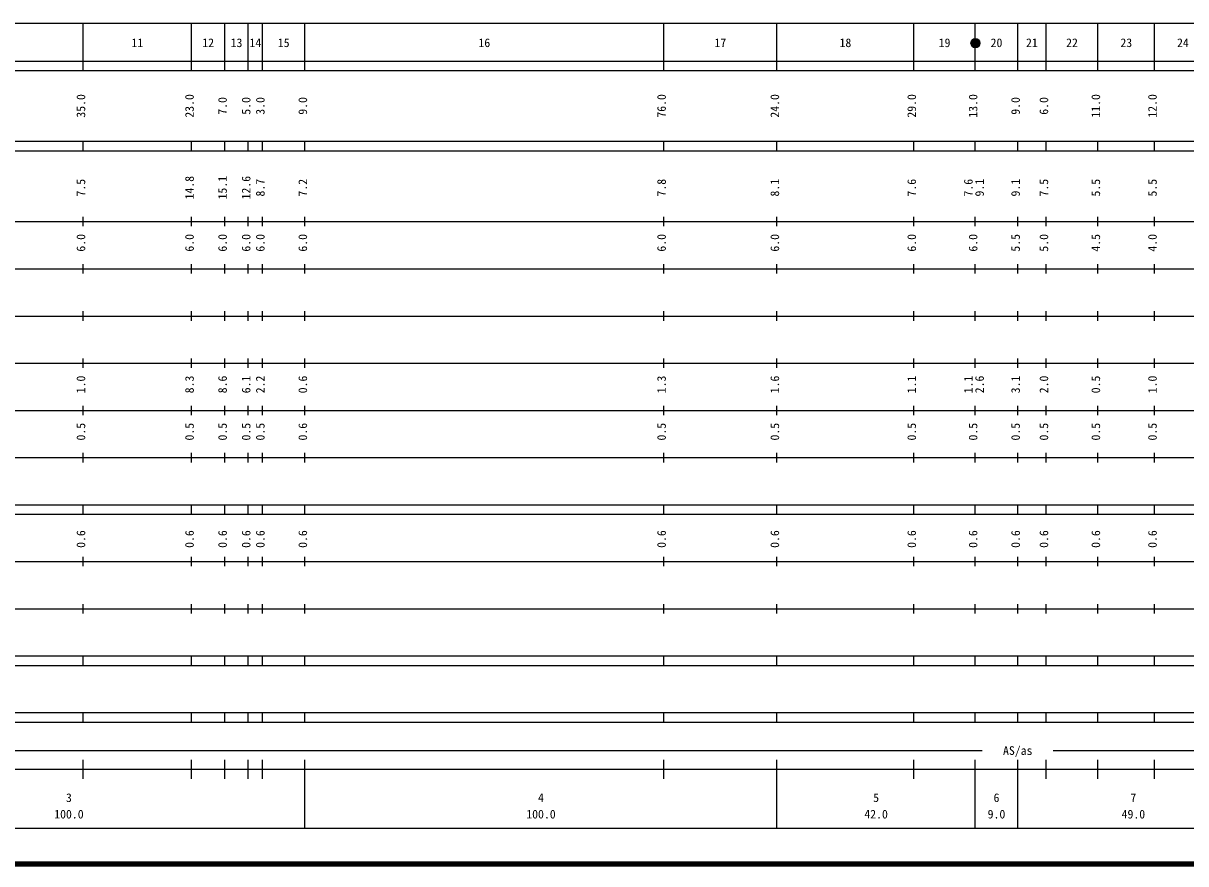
# Model space of a CAD drawing. Units: millimetres on the paper, enlarged 1000 times. Extents: x 40000 to 680000, y 20000 to 380000.
# Drawn here: x 308323 to 554594, y 20000 to 198000 of the extents above; entities that cross this region are included whole.
import ezdxf
from ezdxf.enums import TextEntityAlignment as Align

# ---------------------------------------------------------------- set-up
doc = ezdxf.new("R2010")
doc.units = ezdxf.units.MM
doc.header["$LTSCALE"] = 1000
doc.layers.add('M-TTL', color=2, linetype='Continuous', lineweight=140)
doc.layers.add('M-TTL-BAND', color=7, linetype='Continuous', lineweight=25)
doc.styles.add('ＭＳ ゴシック', font='')
doc.styles.get('ＭＳ ゴシック').set_extended_font_data('MS Gothic')

msp = doc.modelspace()

# ---------------------------------------------------------------- hatches: boundary and pattern name
at = {"layer": 'M-TTL-BAND'}
msp.add_hatch(color=256, dxfattribs=at).paths.add_polyline_path([(511029, 193793), (511029, 193832), (511026, 193871), (511022, 193911), (511017, 193949), (511010, 193988), (511002, 194026), (510992, 194064), (510980, 194102), (510968, 194139), (510953, 194176), (510937, 194212), (510920, 194247), (510902, 194282), (510882, 194315), (510861, 194349), (510838, 194381), (510815, 194412), (510790, 194442), (510764, 194472), (510736, 194500), (510708, 194527), (510679, 194553), (510648, 194578), (510617, 194602), (510585, 194624), (510552, 194646), (510518, 194665), (510483, 194684), (510448, 194701), (510412, 194717), (510375, 194731), (510338, 194744), (510301, 194755), (510263, 194765), (510224, 194774), (510186, 194781), (510147, 194786), (510108, 194790), (510069, 194792), (510029, 194793), (509990, 194792), (509951, 194790), (509912, 194786), (509873, 194781), (509834, 194774), (509796, 194765), (509758, 194755), (509720, 194744), (509683, 194731), (509647, 194717), (509611, 194701), (509575, 194684), (509541, 194665), (509507, 194646), (509474, 194624), (509442, 194602), (509410, 194578), (509380, 194553), (509351, 194527), (509322, 194500), (509295, 194472), (509269, 194442), (509244, 194412), (509220, 194381), (509198, 194349), (509177, 194315), (509157, 194282), (509138, 194247), (509121, 194212), (509105, 194176), (509091, 194139), (509078, 194102), (509067, 194064), (509057, 194026), (509049, 193988), (509042, 193949), (509036, 193911), (509032, 193871), (509030, 193832), (509029, 193793), (509030, 193754), (509032, 193715), (509036, 193675), (509042, 193637), (509049, 193598), (509057, 193560), (509067, 193522), (509078, 193484), (509091, 193447), (509105, 193410), (509121, 193374), (509138, 193339), (509157, 193304), (509177, 193270), (509198, 193237), (509220, 193205), (509244, 193174), (509269, 193144), (509295, 193114), (509322, 193086), (509351, 193059), (509380, 193033), (509410, 193008), (509442, 192984), (509474, 192962), (509507, 192940), (509541, 192920), (509575, 192902), (509611, 192885), (509647, 192869), (509683, 192855), (509720, 192842), (509758, 192831), (509796, 192821), (509834, 192812), (509873, 192805), (509912, 192800), (509951, 192796), (509990, 192794), (510029, 192793), (510069, 192794), (510108, 192796), (510147, 192800), (510186, 192805), (510224, 192812), (510263, 192821), (510301, 192831), (510338, 192842), (510375, 192855), (510412, 192869), (510448, 192885), (510483, 192902), (510518, 192920), (510552, 192940), (510585, 192962), (510617, 192984), (510648, 193008), (510679, 193033), (510708, 193059), (510736, 193086), (510764, 193114), (510790, 193144), (510815, 193174), (510838, 193205), (510861, 193237), (510882, 193270), (510902, 193304), (510920, 193339), (510937, 193374), (510953, 193410), (510968, 193447), (510980, 193484), (510992, 193522), (511002, 193560), (511010, 193598), (511017, 193637), (511022, 193675), (511026, 193715), (511029, 193754)])

# ---------------------------------------------------------------- linework, layer by layer
at = {"layer": 'M-TTL'}
msp.add_line((40000, 20000), (680000, 20000), dxfattribs=at)
at = {"layer": 'M-TTL-BAND'}
for p, q in [((68000, 198000), (579000, 198000)), ((321000, 188000), (321000, 198000)), ((344000, 188000), (344000, 198000)), ((351000, 188000), (351000, 198000)), ((356000, 188000), (356000, 198000)), ((359000, 188000), (359000, 198000)), ((368000, 188000), (368000, 198000)), ((444000, 188000), (444000, 198000)), ((468000, 188000), (468000, 198000)), ((497000, 188000), (497000, 198000)), ((510000, 188000), (510000, 198000)), ((519000, 188000), (519000, 198000)), ((525000, 188000), (525000, 198000)), ((536000, 188000), (536000, 198000)), ((548000, 188000), (548000, 198000)), ((40000, 190000), (579000, 190000)), ((40000, 188000), (579000, 188000)), ((40000, 173000), (579000, 173000)), ((321000, 171000), (321000, 173000)), ((344000, 171000), (344000, 173000)), ((351000, 171000), (351000, 173000)), ((356000, 171000), (356000, 173000)), ((359000, 171000), (359000, 173000)), ((368000, 171000), (368000, 173000)), ((444000, 171000), (444000, 173000)), ((468000, 171000), (468000, 173000)), ((497000, 171000), (497000, 173000)), ((510000, 171000), (510000, 173000)), ((519000, 171000), (519000, 173000)), ((525000, 171000), (525000, 173000)), ((536000, 171000), (536000, 173000)), ((548000, 171000), (548000, 173000)), ((40000, 171000), (579000, 171000)), ((40000, 156000), (579000, 156000)), ((321000, 155000), (321000, 157000)), ((344000, 155000), (344000, 157000)), ((351000, 155000), (351000, 157000)), ((356000, 155000), (356000, 157000)), ((359000, 155000), (359000, 157000)), ((368000, 155000), (368000, 157000)), ((444000, 155000), (444000, 157000)), ((468000, 155000), (468000, 157000)), ((497000, 155000), (497000, 157000)), ((510000, 155000), (510000, 157000)), ((519000, 155000), (519000, 157000)), ((525000, 155000), (525000, 157000)), ((536000, 155000), (536000, 157000)), ((548000, 155000), (548000, 157000)), ((46000, 146000), (579000, 146000)), ((321000, 145000), (321000, 147000)), ((344000, 145000), (344000, 147000)), ((351000, 145000), (351000, 147000)), ((356000, 145000), (356000, 147000)), ((359000, 145000), (359000, 147000)), ((368000, 145000), (368000, 147000)), ((444000, 145000), (444000, 147000)), ((468000, 145000), (468000, 147000)), ((497000, 145000), (497000, 147000)), ((510000, 145000), (510000, 147000)), ((519000, 145000), (519000, 147000)), ((525000, 145000), (525000, 147000)), ((536000, 145000), (536000, 147000)), ((548000, 145000), (548000, 147000)), ((52000, 136000), (579000, 136000)), ((321000, 135000), (321000, 137000)), ((344000, 135000), (344000, 137000)), ((351000, 135000), (351000, 137000)), ((356000, 135000), (356000, 137000)), ((359000, 135000), (359000, 137000)), ((368000, 135000), (368000, 137000)), ((444000, 135000), (444000, 137000)), ((468000, 135000), (468000, 137000)), ((497000, 135000), (497000, 137000)), ((510000, 135000), (510000, 137000)), ((519000, 135000), (519000, 137000)), ((525000, 135000), (525000, 137000)), ((536000, 135000), (536000, 137000)), ((548000, 135000), (548000, 137000)), ((46000, 126000), (579000, 126000)), ((321000, 125000), (321000, 127000)), ((344000, 125000), (344000, 127000)), ((351000, 125000), (351000, 127000)), ((356000, 125000), (356000, 127000)), ((359000, 125000), (359000, 127000)), ((368000, 125000), (368000, 127000)), ((444000, 125000), (444000, 127000)), ((468000, 125000), (468000, 127000)), ((497000, 125000), (497000, 127000)), ((510000, 125000), (510000, 127000)), ((519000, 125000), (519000, 127000)), ((525000, 125000), (525000, 127000)), ((536000, 125000), (536000, 127000)), ((548000, 125000), (548000, 127000)), ((52000, 116000), (579000, 116000)), ((321000, 115000), (321000, 117000)), ((344000, 115000), (344000, 117000)), ((351000, 115000), (351000, 117000)), ((356000, 115000), (356000, 117000)), ((359000, 115000), (359000, 117000)), ((368000, 115000), (368000, 117000)), ((444000, 115000), (444000, 117000)), ((468000, 115000), (468000, 117000)), ((497000, 115000), (497000, 117000)), ((510000, 115000), (510000, 117000)), ((519000, 115000), (519000, 117000)), ((525000, 115000), (525000, 117000)), ((536000, 115000), (536000, 117000)), ((548000, 115000), (548000, 117000)), ((46000, 106000), (579000, 106000)), ((321000, 105000), (321000, 107000)), ((344000, 105000), (344000, 107000)), ((351000, 105000), (351000, 107000)), ((356000, 105000), (356000, 107000)), ((359000, 105000), (359000, 107000)), ((368000, 105000), (368000, 107000)), ((444000, 105000), (444000, 107000)), ((468000, 105000), (468000, 107000)), ((497000, 105000), (497000, 107000)), ((510000, 105000), (510000, 107000)), ((519000, 105000), (519000, 107000)), ((525000, 105000), (525000, 107000)), ((536000, 105000), (536000, 107000)), ((548000, 105000), (548000, 107000)), ((40000, 96000), (579000, 96000)), ((40000, 94000), (579000, 94000)), ((321000, 94000), (321000, 96000)), ((344000, 94000), (344000, 96000)), ((351000, 94000), (351000, 96000)), ((356000, 94000), (356000, 96000)), ((359000, 94000), (359000, 96000)), ((368000, 94000), (368000, 96000)), ((444000, 94000), (444000, 96000)), ((468000, 94000), (468000, 96000)), ((497000, 94000), (497000, 96000)), ((510000, 94000), (510000, 96000)), ((519000, 94000), (519000, 96000)), ((525000, 94000), (525000, 96000)), ((536000, 94000), (536000, 96000)), ((548000, 94000), (548000, 96000)), ((49000, 84000), (579000, 84000)), ((321000, 83000), (321000, 85000)), ((344000, 83000), (344000, 85000)), ((351000, 83000), (351000, 85000)), ((356000, 83000), (356000, 85000)), ((359000, 83000), (359000, 85000)), ((368000, 83000), (368000, 85000)), ((444000, 83000), (444000, 85000)), ((468000, 83000), (468000, 85000)), ((497000, 83000), (497000, 85000)), ((510000, 83000), (510000, 85000)), ((519000, 83000), (519000, 85000)), ((525000, 83000), (525000, 85000)), ((536000, 83000), (536000, 85000)), ((548000, 83000), (548000, 85000)), ((40000, 74000), (579000, 74000)), ((321000, 73000), (321000, 75000)), ((344000, 73000), (344000, 75000)), ((351000, 73000), (351000, 75000)), ((356000, 73000), (356000, 75000)), ((359000, 73000), (359000, 75000)), ((368000, 73000), (368000, 75000)), ((444000, 73000), (444000, 75000)), ((468000, 73000), (468000, 75000)), ((497000, 73000), (497000, 75000)), ((510000, 73000), (510000, 75000)), ((519000, 73000), (519000, 75000)), ((525000, 73000), (525000, 75000)), ((536000, 73000), (536000, 75000)), ((548000, 73000), (548000, 75000)), ((40000, 64000), (579000, 64000)), ((40000, 62000), (579000, 62000)), ((321000, 62000), (321000, 64000)), ((344000, 62000), (344000, 64000)), ((351000, 62000), (351000, 64000)), ((356000, 62000), (356000, 64000)), ((359000, 62000), (359000, 64000)), ((368000, 62000), (368000, 64000)), ((444000, 62000), (444000, 64000)), ((468000, 62000), (468000, 64000)), ((497000, 62000), (497000, 64000)), ((510000, 62000), (510000, 64000)), ((519000, 62000), (519000, 64000)), ((525000, 62000), (525000, 64000)), ((536000, 62000), (536000, 64000)), ((548000, 62000), (548000, 64000)), ((40000, 52000), (579000, 52000)), ((321000, 50000), (321000, 52000)), ((344000, 50000), (344000, 52000)), ((351000, 50000), (351000, 52000)), ((356000, 50000), (356000, 52000)), ((359000, 50000), (359000, 52000)), ((368000, 50000), (368000, 52000)), ((444000, 50000), (444000, 52000)), ((468000, 50000), (468000, 52000)), ((497000, 50000), (497000, 52000)), ((510000, 50000), (510000, 52000)), ((519000, 50000), (519000, 52000)), ((525000, 50000), (525000, 52000)), ((536000, 50000), (536000, 52000)), ((548000, 50000), (548000, 52000)), ((40000, 50000), (579000, 50000)), ((71000, 44000), (511500, 44000)), ((321000, 38000), (321000, 42000)), ((344000, 38000), (344000, 42000)), ((351000, 38000), (351000, 42000)), ((356000, 38000), (356000, 42000)), ((359000, 38000), (359000, 42000)), ((368000, 27500), (368000, 42000)), ((444000, 38000), (444000, 42000)), ((468000, 27500), (468000, 42000)), ((497000, 38000), (497000, 42000)), ((510000, 27500), (510000, 42000)), ((519000, 27500), (519000, 42000)), ((525000, 38000), (525000, 42000)), ((526500, 44000), (565000, 44000)), ((536000, 38000), (536000, 42000)), ((548000, 38000), (548000, 42000)), ((40000, 40000), (579000, 40000)), ((68000, 27500), (579000, 27500))]:
    msp.add_line(p, q, dxfattribs=at)
at = {"layer": 'M-TTL-BAND', "lineweight": 13}
msp.add_circle((510029, 193793), 1000, dxfattribs=at)

# ---------------------------------------------------------------- texts
at = {"layer": 'M-TTL-BAND', "style": 'ＭＳ ゴシック'}
for s, p in [('11', (332500, 192405)), ('12', (347500, 192405)), ('13', (353500, 192405)), ('14', (357500, 192405)), ('15', (363500, 192405)), ('16', (406000, 192405)), ('17', (456000, 192405)), ('18', (482500, 192405)), ('19', (503500, 192405)), ('20', (514500, 192405)), ('21', (522000, 192405)), ('22', (530500, 192405)), ('23', (542000, 192405)), ('24', (554000, 192405)), ('AS/as', (519000, 42500)), ('3', (318000, 32523)), ('4', (418000, 32523)), ('5', (489000, 32523)), ('6', (514500, 32523)), ('7', (543500, 32523)), ('100.0', (318000, 29033)), ('100.0', (418000, 29033)), ('42.0', (489000, 29033)), ('9.0', (514500, 29033)), ('49.0', (543500, 29033))]:
    msp.add_text(s, height=1833, dxfattribs=at).set_placement(p, align=Align.BOTTOM_CENTER)
for s, p in [('35.0', (322000, 180500)), ('23.0', (345000, 180500)), ('76.0', (445000, 180500)), ('24.0', (469000, 180500)), ('29.0', (498000, 180500)), ('13.0', (511000, 180500)), ('11.0', (537000, 180500)), ('12.0', (549000, 180500)), ('7.0', (352000, 180500)), ('5.0', (357000, 180500)), ('3.0', (360000, 180500)), ('9.0', (369000, 180500)), ('9.0', (520000, 180500)), ('6.0', (526000, 180500)), ('14.8', (345000, 163174)), ('15.1', (352000, 163174)), ('12.6', (357000, 163174)), ('7.5', (322000, 163174)), ('8.7', (360000, 163174)), ('7.2', (369000, 163174)), ('7.8', (445000, 163174)), ('8.1', (469000, 163174)), ('7.6', (498000, 163174)), ('7.6', (510000, 163174)), ('9.1', (512370, 163174)), ('9.1', (520000, 163174)), ('7.5', (526000, 163174)), ('5.5', (537000, 163174)), ('5.5', (549000, 163174)), ('6.0', (322000, 151500)), ('6.0', (345000, 151500)), ('6.0', (352000, 151500)), ('6.0', (357000, 151500)), ('6.0', (360000, 151500)), ('6.0', (369000, 151500)), ('6.0', (445000, 151500)), ('6.0', (469000, 151500)), ('6.0', (498000, 151500)), ('6.0', (511000, 151500)), ('5.5', (520000, 151500)), ('5.0', (526000, 151500)), ('4.5', (537000, 151500)), ('4.0', (549000, 151500)), ('1.0', (322000, 121500)), ('8.3', (345000, 121500)), ('8.6', (352000, 121500)), ('6.1', (357000, 121500)), ('2.2', (360000, 121500)), ('0.6', (369000, 121500)), ('1.3', (445000, 121500)), ('1.6', (469000, 121500)), ('1.1', (498000, 121500)), ('1.1', (510000, 121500)), ('2.6', (512370, 121500)), ('3.1', (520000, 121500)), ('2.0', (526000, 121500)), ('0.5', (537000, 121500)), ('1.0', (549000, 121500)), ('0.5', (322000, 111500)), ('0.5', (345000, 111500)), ('0.5', (352000, 111500)), ('0.5', (357000, 111500)), ('0.5', (360000, 111500)), ('0.6', (369000, 111500)), ('0.5', (445000, 111500)), ('0.5', (469000, 111500)), ('0.5', (498000, 111500)), ('0.5', (511000, 111500)), ('0.5', (520000, 111500)), ('0.5', (526000, 111500)), ('0.5', (537000, 111500)), ('0.5', (549000, 111500)), ('0.6', (322000, 88764)), ('0.6', (345000, 88764)), ('0.6', (352000, 88764)), ('0.6', (357000, 88764)), ('0.6', (360000, 88764)), ('0.6', (369000, 88764)), ('0.6', (445000, 88764)), ('0.6', (469000, 88764)), ('0.6', (498000, 88764)), ('0.6', (511000, 88764)), ('0.6', (520000, 88764)), ('0.6', (526000, 88764)), ('0.6', (537000, 88764)), ('0.6', (549000, 88764))]:
    msp.add_text(s, height=1833, rotation=90, dxfattribs=at).set_placement(p, align=Align.BOTTOM_CENTER)

doc.saveas('drawing.dxf')
